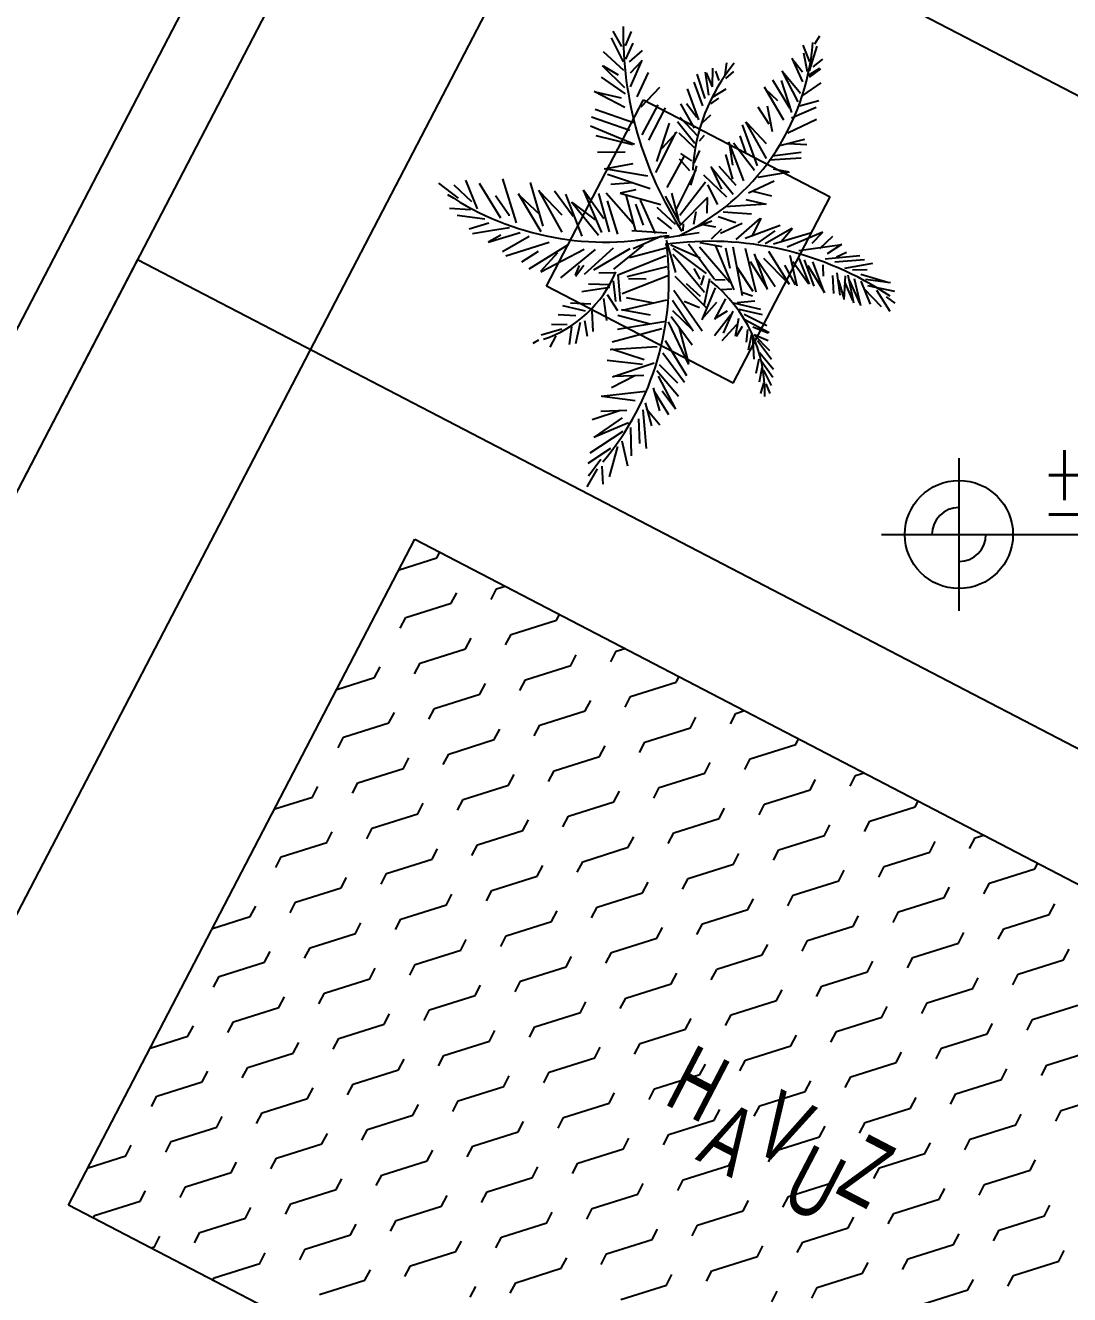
# Model space of a CAD drawing. Extents: x 3907.4 to 3911.57, y -3054.42 to -3053.7.
# Drawn here: x 3907.69067 to 3907.72544, y -3053.92309 to -3053.88082 of the extents above; entities that cross this region are included whole.
import ezdxf
from ezdxf.enums import TextEntityAlignment as Align

# ---------------------------------------------------------------- set-up
doc = ezdxf.new("R2010")
doc.units = 0
doc.header["$LTSCALE"] = 2
doc.header["$MEASUREMENT"] = 0
doc.linetypes.add('ACAD_ISO03W100', pattern=[30, 12, -18])
for name, color, linetype in [('AĞAÇ', 9, 'CONTINUOUS'), ('MB', 11, 'CONTINUOUS'), ('OLÇÜ', 6, 'CONTINUOUS'), ('TERTUVAR', 2, 'CONTINUOUS'), ('TEXT', 11, 'CONTINUOUS'), ('ÇATI', 7, 'CONTINUOUS'), ('ÇATI TARAMA', 9, 'CONTINUOUS'), ('ÖLÇÜ İZİ', 9, 'CONTINUOUS')]:
    doc.layers.add(name, color=color, linetype=linetype)
doc.styles.add('KAPı-PEN', font='simplex.shx', dxfattribs={"width": 0.7, "height": 10})
doc.styles.add('MAHAL', font='stylu.ttf', dxfattribs={"width": 0.7, "height": 20})

msp = doc.modelspace()

# ---------------------------------------------------------------- linework, layer by layer
at = {"layer": 'AĞAÇ', "ltscale": 0.11}
for p, q in [((3907.71022451622, -3053.881008855653), (3907.710512544112, -3053.881522388323)), ((3907.710651195765, -3053.881502422938), (3907.710846132599, -3053.881022677402)), ((3907.710173348642, -3053.881238229103), (3907.710570343309, -3053.88203080182)), ((3907.710664481706, -3053.881940692395), (3907.710906493153, -3053.881415896915)), ((3907.71695110027, -3053.88143591495), (3907.717118412395, -3053.881163018034)), ((3907.709909848821, -3053.881693401822), (3907.710587215266, -3053.882307794112)), ((3907.711201644235, -3053.881655373443), (3907.710777175303, -3053.882027727302)), ((3907.716556409137, -3053.881475712693), (3907.716774342853, -3053.882033783457)), ((3907.716573799059, -3053.881729658865), (3907.716698100886, -3053.882354811308)), ((3907.717018633088, -3053.88150657084), (3907.716769961834, -3053.882330883712)), ((3907.709876583413, -3053.882153684518), (3907.710620458017, -3053.882884815878)), ((3907.709907076981, -3053.882164568998), (3907.710403161193, -3053.882470608761)), ((3907.711193930576, -3053.882002286418), (3907.710803355354, -3053.882410092107)), ((3907.711193496596, -3053.881975503459), (3907.710805148795, -3053.882865874192)), ((3907.713545288488, -3053.882860590134), (3907.713558972393, -3053.88224517355)), ((3907.714012575789, -3053.882065806928), (3907.713956322648, -3053.882467142843)), ((3907.716552282498, -3053.88269734044), (3907.716201332463, -3053.881905791536)), ((3907.716255498376, -3053.881993871802), (3907.716542050506, -3053.882364676934)), ((3907.717116726122, -3053.882255973977), (3907.716730007646, -3053.882490327843)), ((3907.717139866863, -3053.88226995433), (3907.716765351136, -3053.882538244045)), ((3907.717216108621, -3053.881948935783), (3907.716888149983, -3053.882195203078)), ((3907.709844849171, -3053.882544856287), (3907.71063886688, -3053.883092688064)), ((3907.711410767385, -3053.88238889051), (3907.711028653808, -3053.883196034763)), ((3907.713223597725, -3053.883492839706), (3907.71293348518, -3053.88270489715)), ((3907.713299816969, -3053.883257718744), (3907.713033886469, -3053.882446632302)), ((3907.713420710665, -3053.883141998979), (3907.713319290196, -3053.882381933593)), ((3907.713335455363, -3053.882396978774), (3907.713533031274, -3053.882869928047)), ((3907.713651473592, -3053.882341956607), (3907.713762893836, -3053.882652294491)), ((3907.714242784492, -3053.882355104508), (3907.713977346868, -3053.882586018168)), ((3907.715541034127, -3053.882637176953), (3907.716109901595, -3053.883569579688)), ((3907.716186164975, -3053.883724036918), (3907.715841362545, -3053.882656007571)), ((3907.716399286503, -3053.883362423755), (3907.715869280882, -3053.88233638235)), ((3907.715883412522, -3053.882350031997), (3907.716474240486, -3053.883074677917)), ((3907.717152645877, -3053.882731270142), (3907.716544315439, -3053.883155717851)), ((3907.710628621036, -3053.883553482607), (3907.709603862384, -3053.883023568587)), ((3907.709645133524, -3053.883026441879), (3907.710507523927, -3053.883236503975)), ((3907.711781281839, -3053.882883043513), (3907.711159605335, -3053.883546021664)), ((3907.713094809469, -3053.883963607501), (3907.712715353529, -3053.882936862662)), ((3907.713993102539, -3053.88294159207), (3907.713537393928, -3053.883215638164)), ((3907.71592727604, -3053.883971839984), (3907.715283692946, -3053.882874118866)), ((3907.715308770397, -3053.882944380191), (3907.715716649543, -3053.88331788304)), ((3907.711207238197, -3053.884465353975), (3907.711736281251, -3053.883462860691)), ((3907.711974235217, -3053.88356413511), (3907.711412626543, -3053.884644948397)), ((3907.712946581623, -3053.884244481171), (3907.712491432554, -3053.883429196742)), ((3907.713025432177, -3053.88389102017), (3907.712680650934, -3053.883433404045)), ((3907.713749736236, -3053.883244041204), (3907.71348535122, -3053.883427615128)), ((3907.715052997708, -3053.883528730141), (3907.71542197501, -3053.884092264004)), ((3907.715365758375, -3053.883500976911), (3907.715537517045, -3053.884355134824)), ((3907.716996063888, -3053.883557630633), (3907.716182066712, -3053.883908351009)), ((3907.717092814181, -3053.883331384638), (3907.716447266118, -3053.883507926755)), ((3907.710795899211, -3053.884317899202), (3907.709515837663, -3053.883874511092)), ((3907.710916648927, -3053.884067015279), (3907.709636587169, -3053.883623636474)), ((3907.712457777016, -3053.883878398251), (3907.713059054456, -3053.884507479301)), ((3907.713476930355, -3053.883806333026), (3907.713186790103, -3053.884084051245)), ((3907.717010379809, -3053.883949826336), (3907.716055681848, -3053.884412669144)), ((3907.710946812355, -3053.884782277149), (3907.709486158294, -3053.884173516634)), ((3907.711663056723, -3053.885720257005), (3907.712337918165, -3053.88437523459)), ((3907.711694272998, -3053.885352131357), (3907.7121143493, -3053.884070598037)), ((3907.712355139993, -3053.884370886802), (3907.711857490123, -3053.884915151053)), ((3907.712383663199, -3053.884018830434), (3907.712959179471, -3053.884742074281)), ((3907.712422548329, -3053.884398600195), (3907.712932371414, -3053.884883567623)), ((3907.715041106948, -3053.885496578451), (3907.714541805357, -3053.884125448321)), ((3907.715346040748, -3053.885249789901), (3907.714658968847, -3053.884035850867)), ((3907.714677060639, -3053.88405834228), (3907.715337989689, -3053.884749839393)), ((3907.709664733855, -3053.884484612036), (3907.710889176857, -3053.884789497878)), ((3907.71327244937, -3053.884488542608), (3907.713102676321, -3053.884674220246)), ((3907.714590119806, -3053.885996146805), (3907.714089281309, -3053.884694136782)), ((3907.714106990132, -3053.884739826318), (3907.714212118678, -3053.88547103104)), ((3907.714945426136, -3053.885655807872), (3907.714251699958, -3053.884741386351)), ((3907.714659447353, -3053.885050118148), (3907.714464538918, -3053.884492550039)), ((3907.715793206665, -3053.884821758668), (3907.716627155142, -3053.884609790491)), ((3907.71668954473, -3053.884797249879), (3907.716065957395, -3053.884766025886)), ((3907.709721722042, -3053.885041199454), (3907.710641123379, -3053.885026934985)), ((3907.712043686126, -3053.88621280037), (3907.712619798474, -3053.885165247713)), ((3907.712796741207, -3053.885662043709), (3907.712450381074, -3053.8852754372)), ((3907.712478241716, -3053.88508660411), (3907.712851415456, -3053.885331717413)), ((3907.713119484601, -3053.88498245441), (3907.712920792748, -3053.885404304744)), ((3907.713977178285, -3053.885118722612), (3907.71421903783, -3053.885939741025)), ((3907.715437105331, -3053.885297920691), (3907.716498208691, -3053.885229311901)), ((3907.715532268411, -3053.885161728095), (3907.716502307163, -3053.885044988505)), ((3907.709938385061, -3053.885589706013), (3907.711384216276, -3053.885829317178)), ((3907.709952039877, -3053.885601650197), (3907.710909957291, -3053.88541470456)), ((3907.712350122882, -3053.886934205223), (3907.713000945655, -3053.885634754272)), ((3907.713013299476, -3053.885501087925), (3907.712809870888, -3053.886135967075)), ((3907.714234530698, -3053.88644927189), (3907.713494754546, -3053.88553381712)), ((3907.713516501788, -3053.885559686423), (3907.713847343271, -3053.8862785515)), ((3907.714333285513, -3053.886151792934), (3907.713771545649, -3053.885516923299)), ((3907.71609712792, -3053.885703840553), (3907.715579077871, -3053.885605548167)), ((3907.704420912222, -3053.886070433807), (3907.705077814952, -3053.886569120155)), ((3907.705321363516, -3053.885975195261), (3907.705714771935, -3053.886929054436)), ((3907.705779771585, -3053.886077599968), (3907.706491405442, -3053.887222930844)), ((3907.707017346328, -3053.887395991443), (3907.706566138712, -3053.885933718771)), ((3907.707913186925, -3053.887508113231), (3907.707485004169, -3053.886046361827)), ((3907.710049400946, -3053.885776589002), (3907.711467089697, -3053.886246085602)), ((3907.71016617688, -3053.886109675228), (3907.710895687267, -3053.886056480981)), ((3907.712460626519, -3053.88714412514), (3907.713314554654, -3053.886033595491)), ((3907.714025277943, -3053.886536821723), (3907.713258378246, -3053.885805178391)), ((3907.714742575156, -3053.886391414061), (3907.715603641626, -3053.885995634312)), ((3907.716096062934, -3053.88570444081), (3907.71505541755, -3053.885888764725)), ((3907.704928652555, -3053.886132048005), (3907.705523337266, -3053.886683242099)), ((3907.706323614831, -3053.886481560493), (3907.706770240147, -3053.887113879854)), ((3907.707840018748, -3053.887690900858), (3907.707084907545, -3053.886429333688)), ((3907.707106004672, -3053.886475480376), (3907.707802755499, -3053.887115717376)), ((3907.707755642348, -3053.88630593902), (3907.708530710384, -3053.887706258508)), ((3907.707785060448, -3053.886351749227), (3907.708530723204, -3053.887131903869)), ((3907.708288472344, -3053.886328235164), (3907.708911265362, -3053.887175072799)), ((3907.708650976041, -3053.886441107172), (3907.709195810039, -3053.887836298052)), ((3907.709866550395, -3053.887712903515), (3907.709253158896, -3053.886293139918)), ((3907.70927681785, -3053.886332852786), (3907.709932732836, -3053.887249851245)), ((3907.710120310877, -3053.887695497599), (3907.709757099582, -3053.886419596069)), ((3907.710003628428, -3053.88640107948), (3907.710917216087, -3053.88742792058)), ((3907.71047300691, -3053.886408387209), (3907.71182366956, -3053.886784190868)), ((3907.710480581163, -3053.886394586948), (3907.711003253747, -3053.886284737008)), ((3907.710996205703, -3053.887668867311), (3907.710677501946, -3053.886463119015)), ((3907.712505595742, -3053.887469077387), (3907.711981273123, -3053.886506077282)), ((3907.712421532219, -3053.887291035212), (3907.712194770223, -3053.88640512807)), ((3907.71245294203, -3053.887489725701), (3907.713395378944, -3053.886542520959)), ((3907.713720344376, -3053.886783600979), (3907.713389345642, -3053.886130804273)), ((3907.715524357794, -3053.886506736214), (3907.714903470077, -3053.886354100599)), ((3907.704793857136, -3053.886908577732), (3907.705484030995, -3053.886946972188)), ((3907.708852544495, -3053.886699148584), (3907.709749386906, -3053.887802500969)), ((3907.708886628225, -3053.886723317961), (3907.709636919024, -3053.887295330388)), ((3907.710395047297, -3053.88777076069), (3907.71005127508, -3053.886656648296)), ((3907.711254070189, -3053.88746713812), (3907.710993165629, -3053.886769803322)), ((3907.71113437332, -3053.886634634524), (3907.711639310268, -3053.88775232114)), ((3907.712312437214, -3053.887447163313), (3907.711708728416, -3053.88688760155)), ((3907.713368341284, -3053.8870754489), (3907.713380124247, -3053.886545524941)), ((3907.715332969728, -3053.886773361337), (3907.713972061256, -3053.886858352231)), ((3907.715344862487, -3053.886780414553), (3907.714671977689, -3053.886626613466)), ((3907.705041988, -3053.887144606149), (3907.705960853668, -3053.887257239897)), ((3907.706770240147, -3053.887113879854), (3907.706769215676, -3053.887159953719)), ((3907.71219713244, -3053.887599288672), (3907.711721846672, -3053.887219900857)), ((3907.71292270672, -3053.887434359893), (3907.71300099782, -3053.887021174993)), ((3907.712925928733, -3053.887566510071), (3907.713529664158, -3053.887333284569)), ((3907.714328640907, -3053.887396466805), (3907.713734148072, -3053.88719883362)), ((3907.714841808289, -3053.887108211702), (3907.713898893079, -3053.887041139858)), ((3907.714339371002, -3053.887949930354), (3907.715138027597, -3053.887253097455)), ((3907.715161124881, -3053.88724488525), (3907.714852969345, -3053.887845419572)), ((3907.705446661605, -3053.887591578169), (3907.706095913774, -3053.887398551556)), ((3907.705558189924, -3053.887755414915), (3907.70615934812, -3053.887653530841)), ((3907.706081569455, -3053.888043669497), (3907.707148308195, -3053.887721617201)), ((3907.706100666357, -3053.888014983388), (3907.706504331709, -3053.887798355449)), ((3907.70615934812, -3053.887653530841), (3907.706783531618, -3053.887552149433)), ((3907.712024252375, -3053.887740243998), (3907.710864115169, -3053.887661599963)), ((3907.711950342059, -3053.887897163751), (3907.713098754241, -3053.887711287561)), ((3907.712572240745, -3053.8876570784), (3907.712577363669, -3053.887426681125)), ((3907.713657393857, -3053.8875428984), (3907.713221492916, -3053.887464051783)), ((3907.713510545468, -3053.887931501272), (3907.713863572821, -3053.887593588792)), ((3907.71453290948, -3053.887421803463), (3907.713814560524, -3053.887752915322)), ((3907.714639693892, -3053.887910511446), (3907.715801083441, -3053.887475303471)), ((3907.715074052418, -3053.888058478059), (3907.715635825999, -3053.887656043476)), ((3907.715303768888, -3053.888086634169), (3907.716190421806, -3053.887576172408)), ((3907.715580042214, -3053.888092777152), (3907.716808969925, -3053.887728234506)), ((3907.716211466705, -3053.887580607451), (3907.715837457892, -3053.888023498327)), ((3907.716038456025, -3053.888195172676), (3907.71722440181, -3053.887691365738)), ((3907.717196726615, -3053.887723995846), (3907.716859305624, -3053.888080926817)), ((3907.706558392129, -3053.888353937206), (3907.707445045026, -3053.887843475434)), ((3907.706670432673, -3053.888494737014), (3907.708108613328, -3053.888042635217)), ((3907.707443992177, -3053.888926862957), (3907.708728692821, -3053.888125577086)), ((3907.709282748006, -3053.8891060566), (3907.710246667554, -3053.888228483804)), ((3907.711239213434, -3053.888135302307), (3907.71025380589, -3053.888943233704)), ((3907.710781845017, -3053.888552201786), (3907.71203287467, -3053.888216246258)), ((3907.711845945496, -3053.887841984981), (3907.710903591594, -3053.888261464102)), ((3907.712110268028, -3053.887830243077), (3907.71098023697, -3053.887981289648)), ((3907.712001564395, -3053.887968770034), (3907.712311998352, -3053.889050329813)), ((3907.712156400339, -3053.888130766682), (3907.713132749271, -3053.888557670167)), ((3907.712746691186, -3053.888098931369), (3907.71361897162, -3053.889270891901)), ((3907.713113010199, -3053.888199279152), (3907.714123424532, -3053.889374311113)), ((3907.71312650564, -3053.888046631477), (3907.713862780378, -3053.888186327506)), ((3907.713643561784, -3053.888164979415), (3907.714255928603, -3053.889630826182)), ((3907.714551123228, -3053.889821795107), (3907.714241640847, -3053.888201326128)), ((3907.714632521838, -3053.888233065763), (3907.714991634868, -3053.889693281388)), ((3907.716427282142, -3053.888319078542), (3907.717859821907, -3053.888120420139)), ((3907.717540675654, -3053.887853115264), (3907.717115440912, -3053.888260159616)), ((3907.717846879766, -3053.888120234799), (3907.717371956223, -3053.888422051754)), ((3907.707195861336, -3053.888690834548), (3907.707756610256, -3053.888334483151)), ((3907.707830046322, -3053.88900790715), (3907.708398959702, -3053.888378463312)), ((3907.707833330754, -3053.889027722586), (3907.709278165684, -3053.888276103278)), ((3907.708496898822, -3053.889226891665), (3907.70964653383, -3053.888284294014)), ((3907.710798701794, -3053.888263816026), (3907.709585120217, -3053.888974471328)), ((3907.710424882156, -3053.889118638215), (3907.711988673474, -3053.888483303804)), ((3907.712223050353, -3053.888433795234), (3907.713277460186, -3053.889702008054)), ((3907.712227148826, -3053.888249471838), (3907.713337342444, -3053.889080950981)), ((3907.714133670377, -3053.88891351657), (3907.713987367929, -3053.888241778289)), ((3907.715385071684, -3053.889609826918), (3907.714950741346, -3053.888424555964)), ((3907.715630574156, -3053.889528689193), (3907.715026656271, -3053.88861285622)), ((3907.716066975903, -3053.8893995626), (3907.715252754763, -3053.888583176037)), ((3907.715413247865, -3053.888342637267), (3907.716102881123, -3053.889441382316)), ((3907.716124397685, -3053.888473700741), (3907.716355110438, -3053.889493087325)), ((3907.716421646995, -3053.888572512751), (3907.716771060122, -3053.889433181764)), ((3907.716604806374, -3053.888622691285), (3907.716921421733, -3053.889507663435)), ((3907.717296517162, -3053.888591965643), (3907.718450734235, -3053.888479330599)), ((3907.717616785779, -3053.888691298788), (3907.718608819646, -3053.888621144921)), ((3907.718014418903, -3053.888384271102), (3907.717681625977, -3053.888533059868)), ((3907.70898191268, -3053.889168521752), (3907.709266382742, -3053.888806027249)), ((3907.708989016326, -3053.889137799601), (3907.709117671257, -3053.888810934202)), ((3907.709759073523, -3053.889057076007), (3907.710303599227, -3053.889045502061)), ((3907.710710434427, -3053.889182426743), (3907.712037958007, -3053.888848172057)), ((3907.713138190857, -3053.889274300713), (3907.712933216807, -3053.888914519509)), ((3907.714898749725, -3053.889685954536), (3907.714362233096, -3053.888858393686)), ((3907.715369430547, -3053.889574948552), (3907.714816738803, -3053.888694952797)), ((3907.716308473038, -3053.889456988948), (3907.715958761952, -3053.888807119333)), ((3907.716742560741, -3053.889431933453), (3907.716221448263, -3053.888691479247)), ((3907.717291033139, -3053.889721798284), (3907.716738726972, -3053.888824462002)), ((3907.716879542817, -3053.888697954387), (3907.717271414561, -3053.889720924374)), ((3907.717222836739, -3053.888797790196), (3907.717221812077, -3053.888843873378)), ((3907.717221812077, -3053.888843873378), (3907.717237665094, -3053.889166939657)), ((3907.717799404768, -3053.889801818611), (3907.717700683861, -3053.889061984029)), ((3907.717957518133, -3053.888906337889), (3907.718882536937, -3053.888742491315)), ((3907.718209747471, -3053.888958042907), (3907.718693742177, -3053.888945756287)), ((3907.709419521873, -3053.889428431151), (3907.710152739651, -3053.889444734379)), ((3907.710329326755, -3053.890017018541), (3907.710249983137, -3053.889328488753)), ((3907.71039663228, -3053.889118615386), (3907.710471239163, -3053.890020173989)), ((3907.710544692587, -3053.889753114991), (3907.712088939072, -3053.889136492414)), ((3907.710748781758, -3053.88924485334), (3907.71134009268, -3053.889258001252)), ((3907.71229874619, -3053.889173117852), (3907.713335259385, -3053.890210421549)), ((3907.713149209792, -3053.889842903431), (3907.712685113766, -3053.889429997464)), ((3907.7132638241, -3053.889143572219), (3907.713160387793, -3053.889468633)), ((3907.713453583799, -3053.889263331174), (3907.713260377628, -3053.890164094008)), ((3907.713626253309, -3053.889286428669), (3907.713972442808, -3053.889294126262)), ((3907.717593220296, -3053.889751128106), (3907.7175604953, -3053.889151069524)), ((3907.717928481946, -3053.889909509656), (3907.717750932744, -3053.889315524709)), ((3907.717934464875, -3053.889943130266), (3907.717974908079, -3053.889160284069)), ((3907.718221590609, -3053.889985442013), (3907.717958156123, -3053.889354839877)), ((3907.718254226821, -3053.890065500482), (3907.718067509568, -3053.889139294753)), ((3907.718478882814, -3053.890112643915), (3907.718115304938, -3053.88930627749)), ((3907.718482406384, -3053.8901627767), (3907.718272157366, -3053.889259096071)), ((3907.718482947006, -3053.889102426118), (3907.719421251517, -3053.889376858298)), ((3907.718806261251, -3053.890100823385), (3907.718500849154, -3053.889333335352)), ((3907.719472594465, -3053.889388774435), (3907.718642560621, -3053.88928354503)), ((3907.719622029809, -3053.889687115707), (3907.718724594498, -3053.889493623483)), ((3907.709200858409, -3053.889684066422), (3907.710126984225, -3053.889538887993)), ((3907.710031291732, -3053.890649794095), (3907.709929344981, -3053.889913398589)), ((3907.710393441006, -3053.890326304559), (3907.710050238677, -3053.889797678824)), ((3907.710671793106, -3053.889886725208), (3907.711569613971, -3053.890062876895)), ((3907.712265480782, -3053.889633400548), (3907.713202726937, -3053.890991220138)), ((3907.713639491748, -3053.889556318579), (3907.713192405517, -3053.890624741117)), ((3907.713849770979, -3053.889618759333), (3907.71419681625, -3053.889587968949)), ((3907.714884059864, -3053.88983431986), (3907.71455924014, -3053.88973081597)), ((3907.719177143251, -3053.890197836327), (3907.71860094791, -3053.889594996736)), ((3907.71946880487, -3053.890346066339), (3907.71902371625, -3053.889644636175)), ((3907.719636111444, -3053.890073169287), (3907.719341423722, -3053.889859153998)), ((3907.708551720963, -3053.890143264152), (3907.709304910376, -3053.890325782453)), ((3907.708814000764, -3053.890054369703), (3907.709499391796, -3053.890093291068)), ((3907.709573478115, -3053.891018510359), (3907.709541434749, -3053.890331041621)), ((3907.710506930611, -3053.890282200557), (3907.71147408122, -3053.890459893811)), ((3907.710551477987, -3053.890308493016), (3907.712032398407, -3053.88995850274)), ((3907.712902916293, -3053.89100760212), (3907.712211746129, -3053.889977977178)), ((3907.712918831993, -3053.890995281748), (3907.712222852527, -3053.890320354395)), ((3907.713117138695, -3053.890221095459), (3907.712600999961, -3053.890020166456)), ((3907.713196280349, -3053.890602570513), (3907.713694321304, -3053.890040965848)), ((3907.713977550122, -3053.889929703072), (3907.713615954002, -3053.890614900645)), ((3907.7136303625, -3053.890577514885), (3907.714052131624, -3053.890326581964)), ((3907.713913834871, -3053.891064424399), (3907.714237821293, -3053.890339883575)), ((3907.715162710763, -3053.890283416038), (3907.714263048347, -3053.890070848951)), ((3907.714961137129, -3053.889999718696), (3907.714370291718, -3053.890055996173)), ((3907.715216554475, -3053.890457927348), (3907.714431432764, -3053.890286414091)), ((3907.708402966625, -3053.890447817006), (3907.708993745692, -3053.890484634654)), ((3907.708996875808, -3053.891408276218), (3907.709154577125, -3053.890701344914)), ((3907.709380575607, -3053.891179992136), (3907.709297542119, -3053.890657160614)), ((3907.710384459622, -3053.890936592103), (3907.711997535472, -3053.890666125948)), ((3907.710398693517, -3053.890470689891), (3907.711467524667, -3053.890754766572)), ((3907.712763211559, -3053.892110964321), (3907.712080750567, -3053.890689655646)), ((3907.712869650675, -3053.891467894121), (3907.712176431401, -3053.890530426236)), ((3907.713617635201, -3053.891149910588), (3907.7141534264, -3053.890450315236)), ((3907.714315585602, -3053.891169638868), (3907.714425013229, -3053.890575125061)), ((3907.715434080802, -3053.89105971103), (3907.714597254949, -3053.890617461883)), ((3907.715362285342, -3053.890827035399), (3907.714601106509, -3053.890444242752)), ((3907.70784369909, -3053.891122137844), (3907.708534353163, -3053.890924360523)), ((3907.708142232499, -3053.891531362502), (3907.708339871743, -3053.891156851907)), ((3907.708182729969, -3053.890774452686), (3907.708703079135, -3053.890786022741)), ((3907.708782949058, -3053.891450882658), (3907.708867062862, -3053.890860713669)), ((3907.710202997037, -3053.89135375956), (3907.711858146506, -3053.890911920573)), ((3907.712756260375, -3053.892067618593), (3907.712436223487, -3053.89086307921)), ((3907.713874156042, -3053.89131180285), (3907.714354093247, -3053.890784503177)), ((3907.714345608438, -3053.891166097202), (3907.714543593091, -3053.890840773358)), ((3907.714676725506, -3053.891370231806), (3907.71472460611, -3053.890947654271)), ((3907.71474809294, -3053.891622156063), (3907.71485581434, -3053.891104627638)), ((3907.715405592179, -3053.891068185162), (3907.714889855962, -3053.890865830986)), ((3907.714933578649, -3053.89193438293), (3907.714892996057, -3053.891163219535)), ((3907.715459279432, -3053.891657227584), (3907.714932317344, -3053.891125586853)), ((3907.715399806964, -3053.891328367557), (3907.714936068062, -3053.891127169557)), ((3907.707577208859, -3053.89140039124), (3907.707769058758, -3053.891286249199)), ((3907.711710672996, -3053.891521307839), (3907.710139670783, -3053.891620401179)), ((3907.71018296216, -3053.891593901343), (3907.711267588568, -3053.891947744261)), ((3907.711974829228, -3053.891309689042), (3907.71268594512, -3053.892478066036)), ((3907.715510561102, -3053.891947212229), (3907.715043434279, -3053.891320620487)), ((3907.710035817671, -3053.891972421555), (3907.711212120127, -3053.892102699406)), ((3907.711896538319, -3053.891722864621), (3907.712611758024, -3053.892706927662)), ((3907.715000238539, -3053.892398023602), (3907.715107098615, -3053.891918983017)), ((3907.715580216779, -3053.892276121745), (3907.715111378157, -3053.891726515237)), ((3907.715554989726, -3053.89254515637), (3907.715181889628, -3053.892016936789)), ((3907.71021528555, -3053.892521935622), (3907.711603151285, -3053.892054997824)), ((3907.711699034409, -3053.892317813336), (3907.712417328096, -3053.893163626831)), ((3907.71177271481, -3053.892111988774), (3907.712381017084, -3053.892724845414)), ((3907.715109215693, -3053.892689291118), (3907.715196845586, -3053.892209832267)), ((3907.71551053289, -3053.892813754103), (3907.715252401289, -3053.892307349021)), ((3907.710189086783, -3053.892878234278), (3907.710960981244, -3053.892478897967)), ((3907.710249574627, -3053.892497787234), (3907.711256018185, -3053.892468109071)), ((3907.711740986309, -3053.89250315136), (3907.712315499679, -3053.893599336695)), ((3907.715158351861, -3053.893075518843), (3907.715262221701, -3053.892731209549)), ((3907.715466075844, -3053.893082361142), (3907.715338724705, -3053.892752168765)), ((3907.709837495757, -3053.893164494579), (3907.711333286121, -3053.893006289689)), ((3907.709870546455, -3053.893166170033), (3907.710977133591, -3053.893312246844)), ((3907.711571112639, -3053.892891251578), (3907.711784435679, -3053.893656682689)), ((3907.712093719545, -3053.893788281368), (3907.711624995677, -3053.893031633618)), ((3907.712289395686, -3053.893567028741), (3907.71186842109, -3053.893002338713)), ((3907.709541207253, -3053.893939770898), (3907.710484492042, -3053.893631018936)), ((3907.709824696954, -3053.89366841421), (3907.710692481232, -3053.893635643612)), ((3907.711232401229, -3053.893621359772), (3907.71134185204, -3053.894914667221)), ((3907.711306593877, -3053.893392498281), (3907.711519916895, -3053.894157929381)), ((3907.711791354709, -3053.894128633395), (3907.711352276132, -3053.893598257652)), ((3907.709596513919, -3053.894537630978), (3907.71075533971, -3053.894046463343)), ((3907.709649806967, -3053.894514864325), (3907.710548036574, -3053.893892742894)), ((3907.71108760197, -3053.8939178056), (3907.711115203832, -3053.89474827076)), ((3907.709470292834, -3053.895051758763), (3907.710576855505, -3053.894329681489)), ((3907.710852734412, -3053.895157351113), (3907.710827693906, -3053.89421169197)), ((3907.709405270258, -3053.895394938972), (3907.710162523546, -3053.894894842293)), ((3907.710123142011, -3053.895855719671), (3907.710398936832, -3053.894847595374)), ((3907.710729935564, -3053.895500392083), (3907.71054116897, -3053.894666352703)), ((3907.709415028506, -3053.895816367564), (3907.709828934949, -3053.895270343703)), ((3907.709378726784, -3053.896184938892), (3907.709714364403, -3053.895593070925)), ((3907.709454123745, -3053.895778944044), (3907.709415028506, -3053.895816367564)), ((3907.709910303029, -3053.896104555975), (3907.709877572502, -3053.895504497272))]:
    msp.add_line(p, q, dxfattribs=at)
for centre, radius, start, end in [((3907.722734059634, -3053.881057230218), 0.012160890664888, 179.0236399924442, 212.9678063811873), ((3907.709125690239, -3053.880771489091), 0.00778649265535003, 295.0915159535795, 355.4275893568476), ((3907.719012153472, -3053.885956944341), 0.006128450478476281, 140.6551743167594, 177.0399891214979), ((3907.709982513134, -3053.878565875153), 0.009471520430278635, 236.3073950732303, 282.4614886608991), ((3907.702702305635, -3053.889316190548), 0.009394352003356327, 320.0220111731252, 7.343062086280602), ((3907.713460387806, -3053.89877352258), 0.01076290751469838, 56.119501794957, 97.96256118654318), ((3907.706639229687, -3053.887491121701), 0.00399497173104623, 288.7265390591322, 337.3178014803823), ((3907.710502153926, -3053.893079588394), 0.004791974564692597, 358.8528544438444, 51.34016043400379)]:
    msp.add_arc(centre, radius, start, end, dxfattribs=at)
at = {"layer": 'MB', "color": 6, "linetype": 'ACAD_ISO03W100', "ltscale": 0.4}
msp.add_line((3907.696792835708, -3053.878592983039), (3907.687563737452, -3053.896336256283), dxfattribs=at)
at = {"layer": 'OLÇÜ', "color": 6}
msp.add_line((3907.709068560921, -3053.874495990497), (3907.755644653185, -3053.898722373418), dxfattribs=at)
at = {"layer": 'TERTUVAR'}
for p, q in [((3907.708023743533, -3053.889507043211), (3907.711253927922, -3053.883296897576)), ((3907.711253927922, -3053.883296897576), (3907.717464073557, -3053.886527081965)), ((3907.711253927922, -3053.883296897576), (3907.717464073557, -3053.886527081965)), ((3907.714233889168, -3053.8927372276), (3907.717464073557, -3053.886527081965)), ((3907.694396195735, -3053.888618256943), (3907.65955634982, -3053.955599113437)), ((3907.694396195735, -3053.888618256943), (3907.750287506452, -3053.917689916448)), ((3907.714233889168, -3053.8927372276), (3907.708023743533, -3053.889507043211)), ((3907.692103549042, -3053.920114189556), (3907.703639921861, -3053.897935098001)), ((3907.703639921861, -3053.897935098001), (3907.739126468348, -3053.916393294513)), ((3907.727590095528, -3053.938572386067), (3907.692103549042, -3053.920114189556))]:
    msp.add_line(p, q, dxfattribs=at)
at = {"layer": 'TEXT', "color": 2}
for p, q in [((3907.72175464381, -3053.895227712983), (3907.72175464381, -3053.900322565336)), ((3907.719173642798, -3053.897775139159), (3907.732277613376, -3053.897775139159))]:
    msp.add_line(p, q, dxfattribs=at)
msp.add_circle((3907.72175464381, -3053.897775139159), 0.0018, dxfattribs=at)
for start, end in [(90, 180), (270, 0)]:
    msp.add_arc((3907.72175464381, -3053.897775139159), 0.0009000000000000001, start, end, dxfattribs=at)
at = {"layer": 'ÇATI', "color": 3, "ltscale": 0.5}
msp.add_line((3907.700164382145, -3053.877528711166), (3907.688628009326, -3053.89970780272), dxfattribs=at)
at = {"layer": 'ÇATI TARAMA'}
for p, q in [((3907.70436846545, -3053.898553459182), (3907.704466477344, -3053.898365027792)), ((3907.703111994943, -3053.898950056483), (3907.704368466485, -3053.898553435127)), ((3907.706177065619, -3053.899941548535), (3907.706360205537, -3053.899589455456)), ((3907.706360205712, -3053.899589430953), (3907.70664661957, -3053.899499020745)), ((3907.703332470659, -3053.900545174354), (3907.704846338186, -3053.900067302653)), ((3907.704846337357, -3053.900067327363), (3907.705029477275, -3053.899715234284)), ((3907.708351945624, -3053.90062545173), (3907.708449957518, -3053.90043702034)), ((3907.703149329257, -3053.900897292348), (3907.703332469176, -3053.90054519927)), ((3907.706838077412, -3053.901103298479), (3907.708351944939, -3053.900625426779)), ((3907.705324209263, -3053.901581195543), (3907.705507349182, -3053.901229102465)), ((3907.706654937525, -3053.901455416715), (3907.706838077444, -3053.901103323637)), ((3907.703810342359, -3053.90205904188), (3907.705324209886, -3053.90158117018)), ((3907.710160545793, -3053.902013541082), (3907.710343685711, -3053.901661448004)), ((3907.710343684166, -3053.901661422606), (3907.710630098024, -3053.901571012398)), ((3907.702296472903, -3053.902536939357), (3907.702479612821, -3053.902184846278)), ((3907.703627201164, -3053.902411160529), (3907.703810341083, -3053.90205906745)), ((3907.707315949113, -3053.902617166006), (3907.708829816639, -3053.902139294306)), ((3907.708829817531, -3053.90213931991), (3907.709012957449, -3053.901787226832)), ((3907.701040003291, -3053.902933534937), (3907.702296474833, -3053.902536913581)), ((3907.712335425799, -3053.902697444277), (3907.712433437693, -3053.902509012888)), ((3907.70580208117, -3053.903095063724), (3907.705985221089, -3053.902742970645)), ((3907.707132809432, -3053.902969284895), (3907.707315949351, -3053.902617191817)), ((3907.710821555866, -3053.903175290132), (3907.712335423393, -3053.902697418432)), ((3907.704288214059, -3053.903572909407), (3907.705802081586, -3053.903095037706)), ((3907.709307689438, -3053.903653188091), (3907.709490829356, -3053.903301095012)), ((3907.7106384177, -3053.903527409263), (3907.710821557618, -3053.903175316184)), ((3907.702774344809, -3053.904050807537), (3907.702957484727, -3053.903698714459)), ((3907.704105073071, -3053.903925028709), (3907.704288212989, -3053.903572935631)), ((3907.707793820813, -3053.904131033533), (3907.70930768834, -3053.903653161833)), ((3907.712813297705, -3053.904211312458), (3907.712996437624, -3053.90385921938)), ((3907.714144025967, -3053.90408553363), (3907.714327165886, -3053.903733440551)), ((3907.71432716262, -3053.903733414258), (3907.714613576478, -3053.903643004051)), ((3907.701260479006, -3053.904528652808), (3907.702774346533, -3053.904050781107)), ((3907.706279953077, -3053.904608931904), (3907.706463092995, -3053.904256838826)), ((3907.707610681339, -3053.904483153076), (3907.707793821257, -3053.904131059998)), ((3907.711299427566, -3053.904689157659), (3907.712813295093, -3053.904211285958)), ((3907.70107733671, -3053.904880772523), (3907.701260476629, -3053.904528679444)), ((3907.70476608576, -3053.905086776933), (3907.706279953286, -3053.904608905233)), ((3907.711116289607, -3053.905041277443), (3907.711299429525, -3053.904689184365)), ((3907.716318905973, -3053.904769436825), (3907.716416917867, -3053.904581005435)), ((3907.704582944978, -3053.905438896889), (3907.704766084896, -3053.905086803811)), ((3907.709785561345, -3053.905167056271), (3907.709968701263, -3053.904814963193)), ((3907.71480503432, -3053.905247281785), (3907.716318901847, -3053.904769410085)), ((3907.701738350707, -3053.906042520334), (3907.703252218233, -3053.905564648634)), ((3907.703252216716, -3053.905564675718), (3907.703435356634, -3053.905212582639)), ((3907.708271692513, -3053.90564490106), (3907.70978556004, -3053.905167029359)), ((3907.713291169612, -3053.905725180638), (3907.713474309531, -3053.90537308756)), ((3907.714621897874, -3053.90559940181), (3907.714805037793, -3053.905247308732)), ((3907.706757824983, -3053.906122800085), (3907.706940964902, -3053.905770707006)), ((3907.708088553245, -3053.905997021257), (3907.708271693164, -3053.905644928178)), ((3907.711777299267, -3053.906203025185), (3907.713291166793, -3053.905725153485)), ((3907.71679677788, -3053.906283305006), (3907.716979917798, -3053.905931211927)), ((3907.718127506142, -3053.906157526177), (3907.71831064606, -3053.905805433099)), ((3907.718310641073, -3053.905805405911), (3907.718597054932, -3053.905714995703)), ((3907.700224480355, -3053.906520419531), (3907.700407620273, -3053.906168326453)), ((3907.701555208617, -3053.906394640703), (3907.701738348535, -3053.906042547625)), ((3907.70524395746, -3053.90660064446), (3907.706757824987, -3053.90612277276)), ((3907.710263433251, -3053.906680924452), (3907.71044657317, -3053.906328831373)), ((3907.711594161513, -3053.906555145624), (3907.711777301432, -3053.906203052545)), ((3907.71528290602, -3053.906761149311), (3907.716796773547, -3053.906283277611)), ((3907.698968011638, -3053.906917013391), (3907.70022448318, -3053.906520392035)), ((3907.703730088623, -3053.907078543898), (3907.703913228541, -3053.90672645082)), ((3907.705060816885, -3053.90695276507), (3907.705243956803, -3053.906600671991)), ((3907.708749564214, -3053.907158768586), (3907.71026343174, -3053.906680896886)), ((3907.715099769781, -3053.907113269991), (3907.715282909699, -3053.906761176912)), ((3907.720302386148, -3053.906841429372), (3907.720400398041, -3053.906652997983)), ((3907.702216222407, -3053.90755638786), (3907.703730089934, -3053.90707851616)), ((3907.708566425152, -3053.907510889437), (3907.708749565071, -3053.907158796359)), ((3907.712255170967, -3053.907716892712), (3907.713769038494, -3053.907239021012)), ((3907.713769041519, -3053.907239048819), (3907.713952181437, -3053.90688695574)), ((3907.718788512774, -3053.907319273437), (3907.7203023803, -3053.906841401737)), ((3907.702033080524, -3053.907908508883), (3907.702216220442, -3053.907556415805)), ((3907.70572182916, -3053.908114511987), (3907.707235696687, -3053.907636640286)), ((3907.70723569689, -3053.907636668265), (3907.707418836809, -3053.907284575187)), ((3907.717274649787, -3053.907797173186), (3907.717457789705, -3053.907445080108)), ((3907.718605378049, -3053.907671394358), (3907.718788517967, -3053.907319301279)), ((3907.699188487354, -3053.908512131261), (3907.70070235488, -3053.908034259561)), ((3907.700702352261, -3053.908034287712), (3907.70088549218, -3053.907682194633)), ((3907.710741305158, -3053.908194792632), (3907.710924445077, -3053.907842699554)), ((3907.71207203342, -3053.908069013804), (3907.712255173338, -3053.907716920726)), ((3907.71576077772, -3053.908275016838), (3907.717274645247, -3053.907797145137)), ((3907.720780258054, -3053.908355297553), (3907.720963397973, -3053.908003204474)), ((3907.722110986316, -3053.908229518725), (3907.722294126235, -3053.907877425646)), ((3907.722294119527, -3053.907877397563), (3907.722580533385, -3053.907786987356)), ((3907.699005344163, -3053.908864252697), (3907.699188484081, -3053.908512159619)), ((3907.704207960529, -3053.908592412079), (3907.704391100448, -3053.908240319)), ((3907.705538688791, -3053.908466633251), (3907.70572182871, -3053.908114540172)), ((3907.709227435914, -3053.908672636112), (3907.71074130344, -3053.908194764412)), ((3907.714246913426, -3053.908752916999), (3907.714430053344, -3053.908400823921)), ((3907.715577641688, -3053.908627138171), (3907.715760781606, -3053.908275045093)), ((3907.719266384474, -3053.908833140964), (3907.720780252001, -3053.908355269264)), ((3907.702694094107, -3053.909070255387), (3907.704207961634, -3053.908592383687)), ((3907.707713568797, -3053.909150536446), (3907.707896708715, -3053.908798443367)), ((3907.709044297059, -3053.909024757617), (3907.709227436977, -3053.908672664539)), ((3907.712733042667, -3053.909230760239), (3907.714246910194, -3053.908752888538)), ((3907.719083249955, -3053.909185262538), (3907.719266389874, -3053.90883316946)), ((3907.722771991228, -3053.90939126509), (3907.724285858754, -3053.908913393389)), ((3907.724285866322, -3053.90891342192), (3907.724383878216, -3053.90872499053)), ((3907.701180224168, -3053.909548155892), (3907.701363364087, -3053.909196062814)), ((3907.70251095243, -3053.909422377064), (3907.702694092349, -3053.909070283985)), ((3907.706199700861, -3053.909628379513), (3907.707713568387, -3053.909150507813)), ((3907.711219177065, -3053.909708660813), (3907.711402316983, -3053.909356567734)), ((3907.712549905327, -3053.909582881985), (3907.712733045245, -3053.909230788906)), ((3907.716238649421, -3053.909788884364), (3907.717752516947, -3053.909311012664)), ((3907.717752521693, -3053.909311041366), (3907.717935661612, -3053.908958948288)), ((3907.699666359054, -3053.910025998788), (3907.701180226581, -3053.909548127087)), ((3907.704685832436, -3053.910106280259), (3907.704868972355, -3053.909754187181)), ((3907.706016560698, -3053.909980501431), (3907.706199700617, -3053.909628408353)), ((3907.709705307614, -3053.910186503639), (3907.711219175141, -3053.909708631939)), ((3907.716055513594, -3053.910141006352), (3907.716238653513, -3053.909788913273)), ((3907.721258129961, -3053.909869165734), (3907.72144126988, -3053.909517072655)), ((3907.722588858223, -3053.909743386905), (3907.722771998142, -3053.909391293827)), ((3907.698152487807, -3053.910503899705), (3907.698335627726, -3053.910151806627)), ((3907.699483216069, -3053.910378120877), (3907.699666355988, -3053.910026027799)), ((3907.703171965808, -3053.910584122914), (3907.704685833334, -3053.910106251214)), ((3907.709522168966, -3053.910538625798), (3907.709705308884, -3053.91018653272)), ((3907.714724785332, -3053.91026678518), (3907.714907925251, -3053.909914692102)), ((3907.719744256174, -3053.910347008491), (3907.721258123701, -3053.90986913679)), ((3907.724763738229, -3053.9104272901), (3907.724946878147, -3053.910075197022)), ((3907.696896019986, -3053.910900491845), (3907.698152491528, -3053.910503870488)), ((3907.702988824337, -3053.910936245245), (3907.703171964255, -3053.910584152166)), ((3907.708191440704, -3053.910664404626), (3907.708374580622, -3053.910312311548)), ((3907.713210914368, -3053.910744627765), (3907.714724781894, -3053.910266756065)), ((3907.7182303936, -3053.910824909547), (3907.718413533519, -3053.910472816468)), ((3907.719561121862, -3053.910699130719), (3907.71974426178, -3053.91034703764)), ((3907.723249862928, -3053.910905132616), (3907.724763730454, -3053.910427260916)), ((3907.700144230754, -3053.911539866314), (3907.701658098281, -3053.911061994614)), ((3907.701658096075, -3053.911062024073), (3907.701841235993, -3053.910709930994)), ((3907.706677572561, -3053.91114224704), (3907.708191440088, -3053.910664375339)), ((3907.711697048971, -3053.911222528993), (3907.71188018889, -3053.910870435915)), ((3907.713027777233, -3053.911096750165), (3907.713210917152, -3053.910744657087)), ((3907.716716521121, -3053.911302751891), (3907.718230388648, -3053.910824880191)), ((3907.721736001868, -3053.911383033914), (3907.721919141786, -3053.911030940836)), ((3907.72306673013, -3053.911257255086), (3907.723249870048, -3053.910905162007)), ((3907.705163704343, -3053.91162014844), (3907.705346844261, -3053.911268055361)), ((3907.706494432605, -3053.911494369611), (3907.706677572523, -3053.911142276533)), ((3907.710183179314, -3053.911700371166), (3907.711697046841, -3053.911222499466)), ((3907.715202657239, -3053.91178065336), (3907.715385797158, -3053.911428560282)), ((3907.716533385501, -3053.911654874532), (3907.71671652542, -3053.911302781454)), ((3907.720222127874, -3053.911860876017), (3907.721735995401, -3053.911383004317)), ((3907.698630359714, -3053.912017767886), (3907.698813499633, -3053.911665674808)), ((3907.699961087976, -3053.911891989058), (3907.700144227895, -3053.911539895979)), ((3907.703649837508, -3053.912097990441), (3907.705163705034, -3053.91162011874)), ((3907.70866931261, -3053.912178272807), (3907.708852452529, -3053.911826179728)), ((3907.710000040872, -3053.912052493979), (3907.710183180791, -3053.9117004009)), ((3907.713688786068, -3053.912258495292), (3907.715202653595, -3053.911780623591)), ((3907.720038993769, -3053.912212998899), (3907.720222133687, -3053.911860905821)), ((3907.725241610136, -3053.911941158281), (3907.725424750054, -3053.911589065202)), ((3907.697116495701, -3053.912495609715), (3907.698630363228, -3053.912017738015)), ((3907.702135967982, -3053.912575892253), (3907.7023191079, -3053.912223799175)), ((3907.703466696244, -3053.912450113425), (3907.703649836162, -3053.912098020347)), ((3907.707155444261, -3053.912656114566), (3907.708669311788, -3053.912178242866)), ((3907.71350564914, -3053.912610618345), (3907.713688789059, -3053.912258525267)), ((3907.718708265507, -3053.912338777727), (3907.718891405425, -3053.911986684649)), ((3907.723727734628, -3053.912419000143), (3907.725241602155, -3053.911941128443)), ((3907.696933351615, -3053.912847732871), (3907.697116491534, -3053.912495639793)), ((3907.700622102455, -3053.913053733841), (3907.702135969981, -3053.912575862141)), ((3907.706972304512, -3053.913008237792), (3907.70715544443, -3053.912656144713)), ((3907.710661051015, -3053.913214238692), (3907.712174918541, -3053.912736366992)), ((3907.712174920878, -3053.912736397174), (3907.712358060797, -3053.912384304095)), ((3907.717194392822, -3053.912816619418), (3907.718708260348, -3053.912338747718)), ((3907.722213873774, -3053.912896902094), (3907.722397013693, -3053.912544809016)), ((3907.723544602036, -3053.912771123266), (3907.723727741955, -3053.912419030188)), ((3907.700438959883, -3053.913405857238), (3907.700622099801, -3053.91305376416)), ((3907.704127709208, -3053.913611857967), (3907.705641576735, -3053.913133986267)), ((3907.705641576249, -3053.91313401662), (3907.705824716168, -3053.912781923542)), ((3907.715680529146, -3053.913294521541), (3907.715863669064, -3053.912942428462)), ((3907.717011257408, -3053.913168742713), (3907.717194397326, -3053.912816649634)), ((3907.720699999575, -3053.913374743543), (3907.722213867101, -3053.912896871843)), ((3907.697594367402, -3053.914009477242), (3907.699108234928, -3053.913531605541)), ((3907.699108231621, -3053.913531636067), (3907.699291371539, -3053.913179542988)), ((3907.709147184517, -3053.913692140987), (3907.709330324436, -3053.913340047909)), ((3907.710477912779, -3053.913566362159), (3907.710661052698, -3053.913214269081)), ((3907.714166657768, -3053.913772362818), (3907.715680525295, -3053.913294491118)), ((3907.719186137414, -3053.913852645908), (3907.719369277332, -3053.91350055283)), ((3907.720516865676, -3053.91372686708), (3907.720700005594, -3053.913374774001)), ((3907.724205606328, -3053.91393286767), (3907.725719473855, -3053.913454995969)), ((3907.697411223522, -3053.914361601051), (3907.69759436344, -3053.914009507973)), ((3907.702613839888, -3053.914089760433), (3907.702796979807, -3053.913737667355)), ((3907.70394456815, -3053.913963981605), (3907.704127708069, -3053.913611888527)), ((3907.707633315962, -3053.914169982093), (3907.709147183488, -3053.913692110393)), ((3907.712652792785, -3053.914250265354), (3907.712835932703, -3053.913898172276)), ((3907.713983521047, -3053.914124486526), (3907.714166660965, -3053.913772393448)), ((3907.717672264522, -3053.914330486944), (3907.719186132048, -3053.913852615244)), ((3907.724022473943, -3053.914284991446), (3907.724205613862, -3053.913932898368)), ((3907.69608049526, -3053.91448737988), (3907.696263635178, -3053.914135286801)), ((3907.701099974155, -3053.914567601368), (3907.702613841682, -3053.914089729667)), ((3907.706119448156, -3053.914647884801), (3907.706302588075, -3053.914295791722)), ((3907.707450176418, -3053.914522105973), (3907.707633316337, -3053.914170012894)), ((3907.711138922715, -3053.914728106219), (3907.712652790242, -3053.914250234518)), ((3907.717489129314, -3053.914682610893), (3907.717672269233, -3053.914330517815)), ((3907.721177871275, -3053.91488861107), (3907.722691738802, -3053.91441073937)), ((3907.722691745681, -3053.914410770275), (3907.7228748856, -3053.914058677196)), ((3907.694824028333, -3053.914883970298), (3907.696080499875, -3053.914487348942)), ((3907.699586103528, -3053.915045504247), (3907.699769243446, -3053.914693411169)), ((3907.70091683179, -3053.914919725419), (3907.701099971708, -3053.914567632341)), ((3907.704605580908, -3053.915125725493), (3907.706119448435, -3053.914647853793)), ((3907.709625056424, -3053.915206009168), (3907.709808196342, -3053.914853916089)), ((3907.710955784686, -3053.915080230339), (3907.711138924604, -3053.914728137261)), ((3907.714644529468, -3053.915286230345), (3907.716158396995, -3053.914808358645)), ((3907.716158401052, -3053.914808389721), (3907.716341540971, -3053.914456296643)), ((3907.698072239102, -3053.915523344768), (3907.699586106628, -3053.915045473068)), ((3907.703091711795, -3053.915603628614), (3907.703274851714, -3053.915251535536)), ((3907.704422440057, -3053.915477849786), (3907.704605579976, -3053.915125756707)), ((3907.708111187662, -3053.91568384962), (3907.709625055189, -3053.915205977919)), ((3907.714461392954, -3053.915638354707), (3907.714644532872, -3053.915286261628)), ((3907.71966400932, -3053.915366514088), (3907.719847149239, -3053.91501442101)), ((3907.720994737582, -3053.91524073526), (3907.721177877501, -3053.914888642182)), ((3907.724683478029, -3053.915446735196), (3907.726197345555, -3053.914968863496)), ((3907.696558367167, -3053.916001248061), (3907.696741507085, -3053.915649154982)), ((3907.697889095428, -3053.915875469232), (3907.698072235347, -3053.915523376154)), ((3907.701577845855, -3053.916081468894), (3907.703091713382, -3053.915603597194)), ((3907.707928048325, -3053.916035974153), (3907.708111188243, -3053.915683881075)), ((3907.713130664692, -3053.915764133535), (3907.71331380461, -3053.915412040456)), ((3907.718150136222, -3053.915844354471), (3907.719664003749, -3053.91536648277)), ((3907.723169617588, -3053.915924638456), (3907.723352757506, -3053.915572545377)), ((3907.72450034585, -3053.915798859627), (3907.724683485768, -3053.915446766548)), ((3907.695044504049, -3053.916479088169), (3907.696558371575, -3053.916001216468)), ((3907.701394703696, -3053.916433593599), (3907.701577843615, -3053.916081500521)), ((3907.706597320063, -3053.916161752981), (3907.706780459981, -3053.915809659903)), ((3907.711616794415, -3053.916241973745), (3907.713130661942, -3053.915764102045)), ((3907.716636272959, -3053.916322257902), (3907.716819412878, -3053.915970164823)), ((3907.717967001221, -3053.916196479074), (3907.71815014114, -3053.915844385995)), ((3907.721655742976, -3053.916402478597), (3907.723169610502, -3053.915924606897)), ((3907.694861359068, -3053.916831213045), (3907.695044498986, -3053.916479119967)), ((3907.700063975434, -3053.916559372427), (3907.700247115353, -3053.916207279349)), ((3907.705083452609, -3053.91663959302), (3907.706597320135, -3053.91616172132)), ((3907.710102928331, -3053.916719877348), (3907.710286068249, -3053.91636778427)), ((3907.711433656592, -3053.91659409852), (3907.711616796511, -3053.916242005441)), ((3907.715122401169, -3053.916800097872), (3907.716636268695, -3053.916322226171)), ((3907.720141881227, -3053.916880382269), (3907.720325021146, -3053.91652828919)), ((3907.721472609489, -3053.91675460344), (3907.721655749408, -3053.916402510362)), ((3907.725161349729, -3053.916960602723), (3907.726675217255, -3053.916482731022)), ((3907.698550110802, -3053.917037212295), (3907.700063978329, -3053.916559340595)), ((3907.703569583702, -3053.917117496795), (3907.70375272362, -3053.916765403716)), ((3907.704900311964, -3053.916991717966), (3907.705083451882, -3053.916639624888)), ((3907.708589059362, -3053.917197717146), (3907.710102926889, -3053.916719845446)), ((3907.713608536598, -3053.917278001715), (3907.713791676517, -3053.916925908637)), ((3907.71493926486, -3053.917152222887), (3907.715122404779, -3053.916800129809)), ((3907.718628007922, -3053.917358221997), (3907.720141875449, -3053.916880350297)), ((3907.724978217756, -3053.917312727808), (3907.725161357675, -3053.916960634729)), ((3907.697036239073, -3053.917515116241), (3907.697219378992, -3053.917163023163)), ((3907.698366967335, -3053.917389337413), (3907.698550107254, -3053.917037244334)), ((3907.702055717556, -3053.917595336421), (3907.703569585082, -3053.91711746472)), ((3907.70707519197, -3053.917675621162), (3907.707258331888, -3053.917323528083)), ((3907.708405920232, -3053.917549842333), (3907.70858906015, -3053.917197749255)), ((3907.712094666116, -3053.917755841272), (3907.713608533642, -3053.917277969572)), ((3907.718444873128, -3053.917710347254), (3907.718628013046, -3053.917358254176)), ((3907.723647489494, -3053.917438506636), (3907.723830629413, -3053.917086413558)), ((3907.695522375749, -3053.917992955695), (3907.697036243276, -3053.917515083995)), ((3907.700541847341, -3053.918073240608), (3907.700724987259, -3053.917721147529)), ((3907.701872575603, -3053.91794746178), (3907.702055715522, -3053.917595368701)), ((3907.705561324309, -3053.918153460547), (3907.707075191836, -3053.917675588847)), ((3907.711911528499, -3053.918107966701), (3907.712094668418, -3053.917755873622)), ((3907.717114144866, -3053.917836126082), (3907.717297284784, -3053.917484033004)), ((3907.722133614676, -3053.917916346124), (3907.723647482203, -3053.917438474423)), ((3907.694008502712, -3053.918470860055), (3907.694191642631, -3053.918118766976)), ((3907.695339230974, -3053.918345081226), (3907.695522370893, -3053.917992988147)), ((3907.699027982502, -3053.918551079822), (3907.700541850029, -3053.918073208121)), ((3907.705378183871, -3053.918505586147), (3907.705561323789, -3053.918153493069)), ((3907.709066931062, -3053.918711584673), (3907.710580798589, -3053.918233712972)), ((3907.710580800237, -3053.918233745529), (3907.710763940156, -3053.91788165245)), ((3907.715600272869, -3053.918313965398), (3907.717114140396, -3053.917836093698)), ((3907.720619753134, -3053.918394250449), (3907.720802893052, -3053.918042157371)), ((3907.721950481396, -3053.918268471621), (3907.722133621314, -3053.917916378542)), ((3907.692752036681, -3053.918867448752), (3907.694008508222, -3053.918470827396)), ((3907.698844839242, -3053.918903205593), (3907.69902797916, -3053.918551112515)), ((3907.702533589256, -3053.919109203947), (3907.704047456783, -3053.918631332247)), ((3907.704047455609, -3053.918631364975), (3907.704230595527, -3053.918279271897)), ((3907.714086408505, -3053.918791869896), (3907.714269548424, -3053.918439776817)), ((3907.715417136767, -3053.918666091067), (3907.715600276686, -3053.918313997989)), ((3907.719105879622, -3053.918872089524), (3907.720619747149, -3053.918394217824)), ((3907.724125361402, -3053.918952374816), (3907.72430850132, -3053.918600281738)), ((3907.696000247449, -3053.919506823222), (3907.697514114976, -3053.919028951522)), ((3907.69751411098, -3053.919028984421), (3907.697697250899, -3053.918676891343)), ((3907.707553063876, -3053.919189489342), (3907.707736203795, -3053.918837396264)), ((3907.708883792138, -3053.919063710514), (3907.709066932057, -3053.918711617435)), ((3907.712572537816, -3053.919269708799), (3907.714086405343, -3053.918791837099)), ((3907.717592016773, -3053.919349994263), (3907.717775156691, -3053.918997901184)), ((3907.718922745034, -3053.919224215434), (3907.719105884953, -3053.918872122356)), ((3907.722611486376, -3053.91943021365), (3907.724125353903, -3053.91895234195)), ((3907.695817102881, -3053.919858949407), (3907.6960002428, -3053.919506856328)), ((3907.701019719248, -3053.919587108789), (3907.701202859166, -3053.91923501571)), ((3907.70235044751, -3053.91946132996), (3907.702533587428, -3053.919109236882)), ((3907.706039196009, -3053.919667328073), (3907.707553063536, -3053.919189456373)), ((3907.711058672144, -3053.919747613709), (3907.711241812062, -3053.919395520631)), ((3907.712389400406, -3053.919621834881), (3907.712572540324, -3053.919269741803)), ((3907.71607814457, -3053.919827832925), (3907.717592012096, -3053.919349961224)), ((3907.722428353302, -3053.919782339802), (3907.722611493221, -3053.919430246723)), ((3907.694486374619, -3053.919984728235), (3907.694669514538, -3053.919632635157)), ((3907.699505854203, -3053.920064947348), (3907.701019721729, -3053.919587075648)), ((3907.704525327516, -3053.920145233155), (3907.704708467434, -3053.919793140077)), ((3907.705856055778, -3053.920019454327), (3907.706039195696, -3053.919667361249)), ((3907.709544802763, -3053.920225452199), (3907.711058670289, -3053.919747580499)), ((3907.715895008674, -3053.920179959248), (3907.716078148592, -3053.919827866169)), ((3907.719583751323, -3053.920385957051), (3907.721097618849, -3053.91990808535)), ((3907.72109762504, -3053.91990811863), (3907.721280764959, -3053.919556025551)), ((3907.692972512396, -3053.920462566623), (3907.694486379923, -3053.919984694922)), ((3907.697991982887, -3053.920542852602), (3907.698175122805, -3053.920190759523)), ((3907.699322711149, -3053.920417073773), (3907.699505851067, -3053.920064980695)), ((3907.703011460956, -3053.920623071474), (3907.704525328483, -3053.920145199774)), ((3907.708030935783, -3053.920703357523), (3907.708214075702, -3053.920351264444)), ((3907.709361664045, -3053.920577578695), (3907.709544803964, -3053.920225485616)), ((3907.713050409516, -3053.920783576325), (3907.714564277043, -3053.920305704625)), ((3907.714564280412, -3053.920305738076), (3907.71474742033, -3053.919953644998)), ((3907.724603233308, -3053.920466242997), (3907.724786373226, -3053.920114149918)), ((3907.692930104524, -3053.920544119347), (3907.692972506439, -3053.920462600141)), ((3907.69647811915, -3053.921020690749), (3907.697991986676, -3053.920542819048)), ((3907.701497591154, -3053.921100976969), (3907.701680731073, -3053.920748883891)), ((3907.702828319416, -3053.920975198141), (3907.703011459335, -3053.920623105062)), ((3907.70651706771, -3053.9211811956), (3907.708030935236, -3053.920703323899)), ((3907.712867272313, -3053.921135703061), (3907.713050412231, -3053.920783609983)), ((3907.71806988868, -3053.920863862443), (3907.718253028598, -3053.920511769365)), ((3907.719400616942, -3053.920738083615), (3907.71958375686, -3053.920385990536)), ((3907.723089358076, -3053.920944081176), (3907.724603225603, -3053.920466209476)), ((3907.694964246526, -3053.921498596415), (3907.695147386444, -3053.921146503337)), ((3907.696294974788, -3053.921372817587), (3907.696478114706, -3053.921020724509)), ((3907.699983725903, -3053.921578814874), (3907.70149759343, -3053.921100943174)), ((3907.706333927684, -3053.921533322508), (3907.706517067602, -3053.921181229429)), ((3907.711536544051, -3053.92126148189), (3907.711719683969, -3053.920909388811)), ((3907.71655601627, -3053.921341700451), (3907.718069883796, -3053.920863828751)), ((3907.721575496947, -3053.92142198681), (3907.721758636866, -3053.921069893732)), ((3907.722906225209, -3053.921296207982), (3907.723089365128, -3053.920944114904)), ((3907.694840286692, -3053.921537693569), (3907.694964251623, -3053.921498562449)), ((3907.699800583056, -3053.921930941954), (3907.699983722974, -3053.921578848876)), ((3907.705003199422, -3053.921659101336), (3907.705186339341, -3053.921307008258)), ((3907.710022674463, -3053.921739319726), (3907.71153654199, -3053.921261448026)), ((3907.715042152318, -3053.921819606257), (3907.715225292237, -3053.921467513178)), ((3907.71637288058, -3053.921693827428), (3907.716556020499, -3053.92134173435)), ((3907.720061623023, -3053.921899824577), (3907.72157549055, -3053.921421952877)), ((3907.725081105215, -3053.921980111177), (3907.725264245133, -3053.921628018099)), ((3907.698469854794, -3053.922056720783), (3907.698652994712, -3053.921704627704)), ((3907.703489332656, -3053.922136939001), (3907.705003200183, -3053.9216590673)), ((3907.70850880769, -3053.922217225703), (3907.708691947608, -3053.921865132625)), ((3907.709839535952, -3053.922091446875), (3907.71002267587, -3053.921739353797)), ((3907.713528281216, -3053.922297443852), (3907.715042148743, -3053.921819572151)), ((3907.718547760586, -3053.922377730624), (3907.718730900504, -3053.922025637545)), ((3907.719878488848, -3053.922251951795), (3907.720061628766, -3053.921899858717)), ((3907.723567229777, -3053.922457948703), (3907.725081097303, -3053.921980077003)), ((3907.69695599085, -3053.922534558275), (3907.698469858376, -3053.922056686575)), ((3907.701975463061, -3053.922614845149), (3907.70215860298, -3053.922262752071)), ((3907.703306191323, -3053.922489066321), (3907.703489331242, -3053.922136973243)), ((3907.70699493941, -3053.922695063126), (3907.708508806937, -3053.922217191426)), ((3907.712014415958, -3053.92277535007), (3907.712197555876, -3053.922423256992)), ((3907.71334514422, -3053.922649571242), (3907.713528284138, -3053.922297478163)), ((3907.71703388797, -3053.922855567978), (3907.718547755497, -3053.922377696278)), ((3907.723384097116, -3053.922810076162), (3907.723567237034, -3053.922457983084)), ((3907.696913584698, -3053.922616111894), (3907.696955986613, -3053.922534592689)), ((3907.700461597603, -3053.923092682401), (3907.70197546513, -3053.922614810701)), ((3907.705481071329, -3053.923172969517), (3907.705664211247, -3053.922820876438)), ((3907.706811799591, -3053.923047190688), (3907.70699493951, -3053.92269509761)), ((3907.710500546164, -3053.923253187253), (3907.71201441369, -3053.922775315552)), ((3907.716850752487, -3053.923207695609), (3907.717033892406, -3053.92285560253)), ((3907.722053368854, -3053.922935854991), (3907.722236508772, -3053.922583761912)), ((3907.715520024225, -3053.923333474437), (3907.715703164144, -3053.922981381359)), ((3907.720539494724, -3053.923413692104), (3907.72205336225, -3053.922935820403))]:
    msp.add_line(p, q, dxfattribs=at)
at = {"layer": 'ÖLÇÜ İZİ', "linetype": 'ACAD_ISO03W100', "ltscale": 0.5}
msp.add_line((3907.675013466793, -3053.939968133464), (3907.72876735661, -3053.836624347484), dxfattribs=at)

# ---------------------------------------------------------------- texts
at = {"layer": 'TEXT', "style": 'MAHAL', "width": 0.7}
for s, p in [('H   V   Z', (3907.711880397651, -3053.916713210253)), (' A   U ', (3907.712431514996, -3053.918303339621))]:
    msp.add_text(s, height=0.00225, rotation=332.5189697151351, dxfattribs=at).set_placement(p)
at = {"layer": 'TEXT', "color": 2, "style": 'KAPı-PEN', "width": 0.7}
msp.add_attdef('±0.00', text='%%p0.00', height=0.0025, dxfattribs=at).set_placement((3907.727898588704, -3053.897111551024), align=Align.CENTER)

doc.saveas('drawing.dxf')
